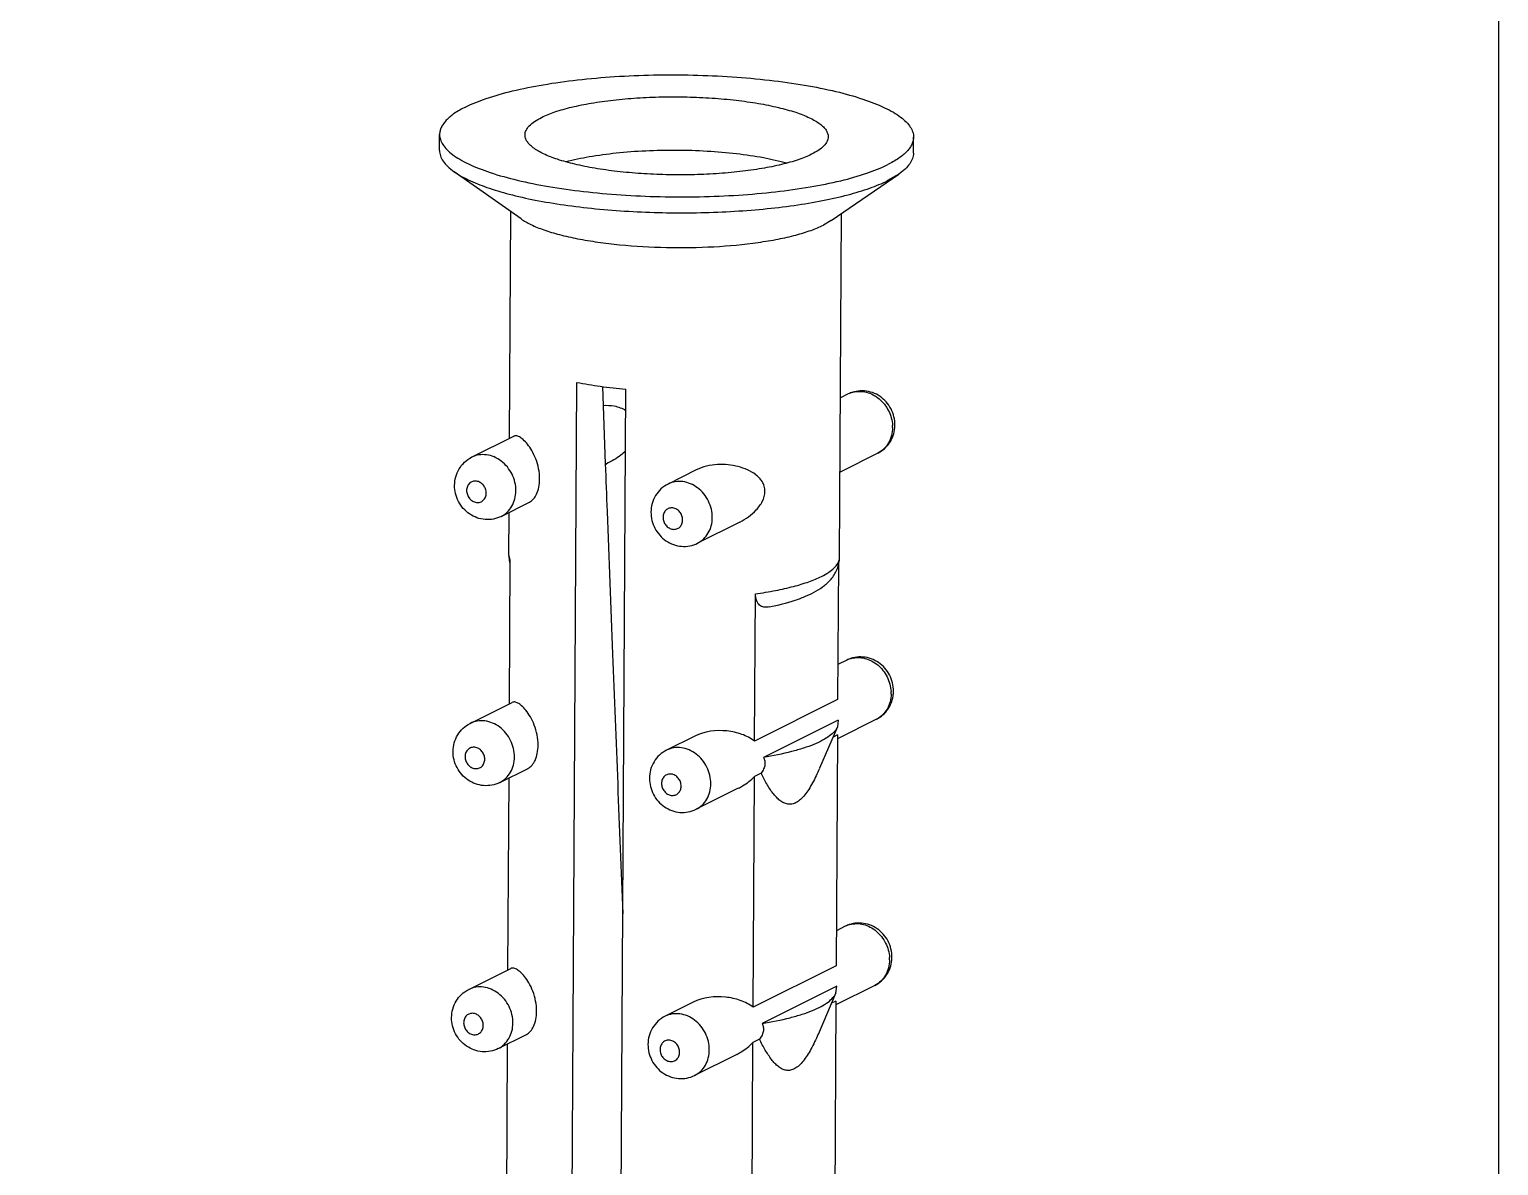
# Model space of a CAD drawing. Extents: x 0 to 1354, y 0 to 992.
# Drawn here: x 1041.9 to 1095.3, y 497.3 to 538.6 of the extents above; entities that cross this region are included whole.
import ezdxf

# ---------------------------------------------------------------- set-up
doc = ezdxf.new("R2010")
doc.units = 0
doc.header["$LTSCALE"] = 10
doc.header["$MEASUREMENT"] = 0
doc.layers.get('0').update_dxf_attribs({"linetype": 'CONTINUOUS'})
doc.layers.add('02___PRT_ALL_AXES', color=7, linetype='CONTINUOUS')

msp = doc.modelspace()

# ---------------------------------------------------------------- linework, layer by layer
at = {"color": 7, "linetype": 'Continuous'}
for p, q in [((1061.471, 467.202), (1061.8, 525.757)), ((1062.73, 525.607), (1062.836, 522.799)), ((1063.253, 466.959), (1063.582, 525.513)), ((1059.337, 519.475), (1059.376, 519.297)), ((1071.336, 519.407), (1071.337, 519.408)), ((1071.291, 513.496), (1068.579, 512.141)), ((1071.291, 513.496), (1071.262, 513.249)), ((1071.262, 513.249), (1070.611, 511.746)), ((1071.26, 512.955), (1071.1, 512.875)), ((1068.488, 511.569), (1068.247, 511.449)), ((1071.237, 503.834), (1068.525, 502.478)), ((1071.207, 503.587), (1070.557, 502.084)), ((1071.207, 503.586), (1071.237, 503.834)), ((1071.206, 503.292), (1071.045, 503.212)), ((1068.433, 501.906), (1068.192, 501.786))]:
    msp.add_line(p, q, dxfattribs=at)
msp.add_lwpolyline([(1095.253, 618.265), (1095.253, 618.265), (1095.253, 453.585), (988.62, 453.585), (988.62, 618.265)])
for centre, radius, start, end in [((1072.055, 524.534), 0.896, 105.0908, 116.5406), ((1071.995, 524.123), 1.265, 359.69, 3.3256), ((1072.139, 524.215), 1.209, 354.7318, 359.6764), ((1070.934, 519.41), 0.403, 350.753, 359.4482), ((5015.672, 668.446), 3955.515, 182.210338, 182.346963), ((1072.001, 514.871), 0.896, 105.0908, 116.5406), ((1071.941, 514.46), 1.265, 359.69, 3.3256), ((1072.085, 514.553), 1.209, 354.7318, 359.6764), ((1071.947, 505.209), 0.896, 105.0908, 116.5406), ((1071.887, 504.798), 1.265, 359.69, 3.3256), ((1072.03, 504.891), 1.209, 354.7318, 359.6764)]:
    msp.add_arc(centre, radius, start, end, dxfattribs=at)
for points, knots in [([(1060.523, 535.378), (1060.679, 535.456), (1061.038, 535.597), (1061.642, 535.766), (1062.35, 535.907), (1063.142, 536.017), (1063.997, 536.091), (1064.892, 536.128), (1065.802, 536.126), (1066.701, 536.086), (1067.564, 536.009), (1068.369, 535.897), (1069.092, 535.753), (1069.715, 535.582), (1070.159, 535.412), (1070.447, 535.262), (1070.616, 535.152), (1070.75, 535.039), (1070.848, 534.922), (1070.909, 534.801), (1070.923, 534.717), (1070.922, 534.677)], [0, 0, 0, 0, 0.047876, 0.105682, 0.172286, 0.246166, 0.325494, 0.408251, 0.492298, 0.575456, 0.65557, 0.730595, 0.798664, 0.858183, 0.907945, 0.928964, 0.947397, 0.963347, 0.977069, 0.989033, 1, 1, 1, 1]), ([(1059.923, 534.739), (1059.923, 534.796), (1059.955, 534.92), (1060.08, 535.086), (1060.275, 535.243), (1060.433, 535.333), (1060.523, 535.378)], [0, 0, 0, 0, 0.186146, 0.403765, 0.672393, 1, 1, 1, 1]), ([(1070.322, 534.039), (1070.166, 533.961), (1069.807, 533.82), (1069.203, 533.651), (1068.495, 533.51), (1067.703, 533.4), (1066.847, 533.326), (1065.953, 533.289), (1065.043, 533.291), (1064.144, 533.331), (1063.28, 533.408), (1062.476, 533.52), (1061.753, 533.664), (1061.13, 533.835), (1060.686, 534.004), (1060.398, 534.155), (1060.229, 534.265), (1060.095, 534.378), (1059.997, 534.495), (1059.936, 534.616), (1059.922, 534.699), (1059.923, 534.739)], [0, 0, 0, 0, 0.047876, 0.105682, 0.172286, 0.246166, 0.325494, 0.408251, 0.492298, 0.575456, 0.65557, 0.730595, 0.798664, 0.858183, 0.907945, 0.928964, 0.947397, 0.963347, 0.977069, 0.989033, 1, 1, 1, 1]), ([(1070.922, 534.677), (1070.922, 534.621), (1070.89, 534.497), (1070.765, 534.33), (1070.57, 534.174), (1070.411, 534.084), (1070.322, 534.039)], [0, 0, 0, 0, 0.186146, 0.403765, 0.672393, 1, 1, 1, 1]), ([(1061.407, 533.768), (1061.686, 533.843), (1062.292, 533.971), (1063.259, 534.101), (1064.315, 534.18), (1065.416, 534.202), (1066.517, 534.168), (1067.572, 534.078), (1068.538, 533.936), (1069.143, 533.802), (1069.422, 533.724)], [0, 0, 0, 0, 0.107232, 0.229385, 0.361947, 0.49986, 0.637792, 0.770408, 0.892646, 1, 1, 1, 1]), ([(1061.8, 525.757), (1062.083, 525.701), (1062.675, 525.605), (1063.272, 525.54), (1063.582, 525.513)], [0, 0, 0, 0, 0.480442, 1, 1, 1, 1]), ([(1073.348, 524.209), (1073.348, 524.31), (1073.324, 524.513), (1073.215, 524.8), (1073.041, 525.053), (1072.812, 525.257), (1072.539, 525.396), (1072.241, 525.461), (1071.937, 525.445), (1071.745, 525.38), (1071.655, 525.335)], [0, 0, 0, 0, 0.125412, 0.251172, 0.376846, 0.502211, 0.627115, 0.751613, 0.875869, 1, 1, 1, 1]), ([(1071.822, 525.399), (1071.9, 525.42), (1072.066, 525.441), (1072.317, 525.408), (1072.56, 525.314), (1072.859, 525.112), (1073.148, 524.743), (1073.248, 524.379), (1073.258, 524.196)], [0, 0, 0, 0, 0.114836, 0.232873, 0.355003, 0.481207, 0.740523, 1, 1, 1, 1]), ([(1073.261, 524.116), (1073.26, 524.017), (1073.236, 523.823), (1073.129, 523.556), (1072.958, 523.335), (1072.808, 523.228), (1072.728, 523.188)], [0, 0, 0, 0, 0.263055, 0.516338, 0.760765, 1, 1, 1, 1]), ([(1072.728, 523.188), (1072.813, 523.231), (1072.974, 523.34), (1073.164, 523.559), (1073.293, 523.819), (1073.334, 524.009), (1073.343, 524.104)], [0, 0, 0, 0, 0.249382, 0.499005, 0.749051, 1, 1, 1, 1]), ([(1057.367, 522.018), (1057.367, 522.123), (1057.396, 522.333), (1057.52, 522.625), (1057.719, 522.871), (1057.893, 522.992), (1057.986, 523.039)], [0, 0, 0, 0, 0.250995, 0.501131, 0.75069, 1, 1, 1, 1]), ([(1059.592, 521.819), (1059.593, 521.922), (1059.568, 522.13), (1059.462, 522.426), (1059.291, 522.691), (1059.069, 522.907), (1058.809, 523.06), (1058.528, 523.138), (1058.245, 523.136), (1058.067, 523.079), (1057.986, 523.039)], [0, 0, 0, 0, 0.129452, 0.261225, 0.393028, 0.522644, 0.64831, 0.769235, 0.885889, 1, 1, 1, 1]), ([(1062.836, 522.799), (1062.858, 522.223), (1062.945, 519.92), (1063.033, 517.617), (1063.1, 515.889)], [0, 0, 0, 0, 0.250045, 1, 1, 1, 1]), ([(1059.06, 520.892), (1058.97, 520.847), (1058.777, 520.782), (1058.473, 520.766), (1058.175, 520.831), (1057.903, 520.971), (1057.673, 521.174), (1057.499, 521.427), (1057.39, 521.714), (1057.366, 521.917), (1057.367, 522.018)], [0, 0, 0, 0, 0.124127, 0.248393, 0.372911, 0.497834, 0.623207, 0.748877, 0.874606, 1, 1, 1, 1]), ([(1058.516, 521.735), (1058.516, 521.786), (1058.498, 521.89), (1058.421, 522.027), (1058.305, 522.129), (1058.166, 522.18), (1058.023, 522.17), (1057.901, 522.098), (1057.821, 521.978), (1057.803, 521.881), (1057.803, 521.832)], [0, 0, 0, 0, 0.132221, 0.266287, 0.3971, 0.521214, 0.638908, 0.75451, 0.873784, 1, 1, 1, 1]), ([(1065.113, 522.065), (1065.02, 522.019), (1064.846, 521.898), (1064.647, 521.652), (1064.522, 521.36), (1064.494, 521.15), (1064.493, 521.045)], [0, 0, 0, 0, 0.249297, 0.498858, 0.749004, 1, 1, 1, 1]), ([(1066.719, 520.846), (1066.719, 520.948), (1066.695, 521.157), (1066.588, 521.452), (1066.418, 521.717), (1066.196, 521.934), (1065.936, 522.086), (1065.655, 522.165), (1065.372, 522.162), (1065.194, 522.106), (1065.113, 522.065)], [0, 0, 0, 0, 0.129452, 0.261225, 0.393028, 0.522644, 0.64831, 0.769235, 0.885889, 1, 1, 1, 1]), ([(1057.803, 521.832), (1057.803, 521.781), (1057.821, 521.677), (1057.898, 521.54), (1058.014, 521.439), (1058.153, 521.387), (1058.296, 521.397), (1058.418, 521.469), (1058.498, 521.59), (1058.516, 521.686), (1058.516, 521.735)], [0, 0, 0, 0, 0.132218, 0.266286, 0.397099, 0.521214, 0.638908, 0.754512, 0.873786, 1, 1, 1, 1]), ([(1059.06, 520.892), (1059.14, 520.932), (1059.29, 521.038), (1059.461, 521.259), (1059.567, 521.527), (1059.591, 521.721), (1059.592, 521.819)], [0, 0, 0, 0, 0.239235, 0.483662, 0.736945, 1, 1, 1, 1]), ([(1064.493, 521.045), (1064.493, 520.944), (1064.517, 520.74), (1064.626, 520.453), (1064.8, 520.2), (1065.03, 519.997), (1065.302, 519.857), (1065.6, 519.792), (1065.904, 519.808), (1066.097, 519.874), (1066.186, 519.918)], [0, 0, 0, 0, 0.125412, 0.251172, 0.376846, 0.502211, 0.627115, 0.751613, 0.875869, 1, 1, 1, 1]), ([(1065.643, 520.761), (1065.643, 520.813), (1065.624, 520.917), (1065.547, 521.053), (1065.432, 521.155), (1065.292, 521.206), (1065.15, 521.196), (1065.027, 521.124), (1064.948, 521.004), (1064.93, 520.908), (1064.93, 520.859)], [0, 0, 0, 0, 0.132221, 0.266287, 0.3971, 0.521213, 0.638907, 0.75451, 0.873784, 1, 1, 1, 1]), ([(1064.93, 520.859), (1064.93, 520.807), (1064.948, 520.703), (1065.025, 520.567), (1065.141, 520.465), (1065.28, 520.414), (1065.423, 520.424), (1065.545, 520.496), (1065.625, 520.616), (1065.642, 520.712), (1065.643, 520.761)], [0, 0, 0, 0, 0.132218, 0.266286, 0.397099, 0.521213, 0.638908, 0.754512, 0.873786, 1, 1, 1, 1]), ([(1066.186, 519.918), (1066.266, 519.958), (1066.417, 520.065), (1066.587, 520.286), (1066.694, 520.553), (1066.718, 520.747), (1066.719, 520.846)], [0, 0, 0, 0, 0.239235, 0.483662, 0.736945, 1, 1, 1, 1]), ([(1059.337, 519.475), (1059.337, 519.45), (1059.339, 519.351), (1059.355, 519.253), (1059.373, 519.181)], [0, 0, 0, 0, 0.252143, 1, 1, 1, 1]), ([(1068.79, 517.604), (1069.106, 517.669), (1069.56, 517.782), (1070.12, 517.991), (1070.479, 518.165), (1070.746, 518.341), (1070.935, 518.507), (1071.063, 518.65), (1071.175, 518.812), (1071.264, 518.994), (1071.322, 519.195), (1071.336, 519.336), (1071.337, 519.408)], [0, 0, 0, 0, 0.288312, 0.415173, 0.53242, 0.643892, 0.699359, 0.755883, 0.814419, 0.874527, 0.936015, 1, 1, 1, 1]), ([(1070.682, 518.712), (1070.772, 518.757), (1070.933, 518.847), (1071.135, 519.003), (1071.273, 519.166), (1071.322, 519.288), (1071.331, 519.346)], [0, 0, 0, 0, 0.321918, 0.590636, 0.812163, 1, 1, 1, 1]), ([(1068.284, 518.08), (1068.529, 518.114), (1068.993, 518.19), (1069.642, 518.335), (1070.201, 518.502), (1070.535, 518.638), (1070.682, 518.712)], [0, 0, 0, 0, 0.297801, 0.566552, 0.801709, 1, 1, 1, 1]), ([(1068.79, 517.604), (1068.736, 517.593), (1068.654, 517.585), (1068.547, 517.604), (1068.469, 517.639), (1068.396, 517.7), (1068.334, 517.794), (1068.292, 517.925), (1068.284, 518.025), (1068.284, 518.08)], [0, 0, 0, 0, 0.197471, 0.294643, 0.394971, 0.505331, 0.636215, 0.799643, 1, 1, 1, 1]), ([(1073.294, 514.546), (1073.294, 514.647), (1073.27, 514.851), (1073.161, 515.138), (1072.987, 515.391), (1072.757, 515.594), (1072.485, 515.734), (1072.187, 515.799), (1071.883, 515.783), (1071.69, 515.717), (1071.601, 515.673)], [0, 0, 0, 0, 0.125412, 0.251172, 0.376846, 0.502211, 0.627115, 0.751613, 0.875869, 1, 1, 1, 1]), ([(1071.768, 515.736), (1071.846, 515.757), (1072.011, 515.779), (1072.262, 515.746), (1072.506, 515.652), (1072.805, 515.45), (1073.094, 515.081), (1073.193, 514.716), (1073.204, 514.533)], [0, 0, 0, 0, 0.114836, 0.232873, 0.355003, 0.481207, 0.740523, 1, 1, 1, 1]), ([(1073.206, 514.453), (1073.206, 514.355), (1073.182, 514.161), (1073.075, 513.893), (1072.904, 513.672), (1072.754, 513.566), (1072.674, 513.526)], [0, 0, 0, 0, 0.263055, 0.516338, 0.760765, 1, 1, 1, 1]), ([(1072.674, 513.526), (1072.759, 513.569), (1072.92, 513.677), (1073.11, 513.896), (1073.239, 514.156), (1073.28, 514.346), (1073.288, 514.442)], [0, 0, 0, 0, 0.249382, 0.499005, 0.749051, 1, 1, 1, 1]), ([(1059.538, 512.157), (1059.538, 512.26), (1059.514, 512.468), (1059.407, 512.764), (1059.237, 513.028), (1059.015, 513.245), (1058.755, 513.398), (1058.474, 513.476), (1058.191, 513.474), (1058.013, 513.417), (1057.932, 513.376)], [0, 0, 0, 0, 0.129452, 0.261225, 0.393028, 0.522644, 0.64831, 0.769235, 0.885889, 1, 1, 1, 1]), ([(1057.312, 512.356), (1057.313, 512.461), (1057.341, 512.671), (1057.466, 512.963), (1057.665, 513.209), (1057.839, 513.33), (1057.932, 513.376)], [0, 0, 0, 0, 0.250995, 0.501131, 0.75069, 1, 1, 1, 1]), ([(1071.262, 513.249), (1071.235, 513.188), (1071.149, 513.064), (1070.963, 512.903), (1070.71, 512.749), (1070.394, 512.603), (1070.017, 512.467), (1069.41, 512.293), (1068.922, 512.196), (1068.579, 512.141)], [0, 0, 0, 0, 0.067093, 0.148632, 0.247368, 0.364165, 0.498856, 0.650665, 1, 1, 1, 1]), ([(1058.462, 512.072), (1058.462, 512.124), (1058.443, 512.228), (1058.366, 512.365), (1058.251, 512.466), (1058.111, 512.517), (1057.969, 512.507), (1057.846, 512.435), (1057.767, 512.315), (1057.749, 512.219), (1057.749, 512.17)], [0, 0, 0, 0, 0.132221, 0.266287, 0.3971, 0.521214, 0.638908, 0.75451, 0.873784, 1, 1, 1, 1]), ([(1065.059, 512.403), (1064.966, 512.356), (1064.792, 512.236), (1064.593, 511.989), (1064.468, 511.697), (1064.44, 511.487), (1064.439, 511.382)], [0, 0, 0, 0, 0.249297, 0.498858, 0.749004, 1, 1, 1, 1]), ([(1066.664, 511.183), (1066.665, 511.286), (1066.641, 511.494), (1066.534, 511.79), (1066.364, 512.055), (1066.142, 512.271), (1065.882, 512.424), (1065.6, 512.502), (1065.317, 512.5), (1065.14, 512.443), (1065.059, 512.403)], [0, 0, 0, 0, 0.129452, 0.261225, 0.393028, 0.522644, 0.64831, 0.769235, 0.885889, 1, 1, 1, 1]), ([(1059.005, 511.229), (1058.916, 511.185), (1058.723, 511.119), (1058.419, 511.104), (1058.121, 511.169), (1057.849, 511.308), (1057.619, 511.511), (1057.445, 511.764), (1057.336, 512.051), (1057.312, 512.255), (1057.312, 512.356)], [0, 0, 0, 0, 0.124127, 0.248393, 0.372911, 0.497834, 0.623207, 0.748877, 0.874606, 1, 1, 1, 1]), ([(1057.749, 512.17), (1057.749, 512.119), (1057.767, 512.014), (1057.844, 511.878), (1057.96, 511.776), (1058.099, 511.725), (1058.242, 511.735), (1058.364, 511.807), (1058.444, 511.927), (1058.461, 512.024), (1058.462, 512.072)], [0, 0, 0, 0, 0.132221, 0.266287, 0.397099, 0.521213, 0.638907, 0.75451, 0.873783, 1, 1, 1, 1]), ([(1059.005, 511.229), (1059.085, 511.27), (1059.236, 511.376), (1059.406, 511.597), (1059.513, 511.864), (1059.537, 512.058), (1059.538, 512.157)], [0, 0, 0, 0, 0.239235, 0.483662, 0.736945, 1, 1, 1, 1]), ([(1068.579, 512.141), (1068.598, 512.102), (1068.627, 512.015), (1068.633, 511.87), (1068.586, 511.713), (1068.525, 511.616), (1068.488, 511.569)], [0, 0, 0, 0, 0.211628, 0.441488, 0.704517, 1, 1, 1, 1]), ([(1064.439, 511.382), (1064.438, 511.281), (1064.463, 511.078), (1064.572, 510.79), (1064.746, 510.538), (1064.975, 510.334), (1065.247, 510.195), (1065.545, 510.13), (1065.85, 510.146), (1066.042, 510.211), (1066.132, 510.256)], [0, 0, 0, 0, 0.125412, 0.251172, 0.376846, 0.502211, 0.627115, 0.751613, 0.875869, 1, 1, 1, 1]), ([(1065.588, 511.099), (1065.589, 511.15), (1065.57, 511.254), (1065.493, 511.391), (1065.377, 511.493), (1065.238, 511.544), (1065.095, 511.534), (1064.973, 511.462), (1064.893, 511.342), (1064.876, 511.245), (1064.876, 511.196)], [0, 0, 0, 0, 0.132221, 0.266287, 0.3971, 0.521213, 0.638907, 0.75451, 0.873784, 1, 1, 1, 1]), ([(1070.607, 511.736), (1070.53, 511.558), (1070.409, 511.301), (1070.224, 510.984), (1070.081, 510.782), (1069.932, 510.618), (1069.776, 510.5), (1069.614, 510.437), (1069.454, 510.434), (1069.304, 510.485), (1069.166, 510.575), (1069.037, 510.695), (1068.871, 510.893), (1068.683, 511.185), (1068.552, 511.436), (1068.488, 511.569)], [0, 0, 0, 0, 0.173088, 0.253249, 0.32715, 0.393191, 0.45041, 0.49991, 0.545213, 0.590633, 0.638989, 0.691185, 0.747191, 0.868709, 1, 1, 1, 1]), ([(1064.876, 511.196), (1064.875, 511.145), (1064.894, 511.041), (1064.971, 510.904), (1065.086, 510.803), (1065.226, 510.752), (1065.369, 510.761), (1065.491, 510.833), (1065.571, 510.954), (1065.588, 511.05), (1065.588, 511.099)], [0, 0, 0, 0, 0.132222, 0.266288, 0.3971, 0.521214, 0.638908, 0.754511, 0.873784, 1, 1, 1, 1]), ([(1066.132, 510.256), (1066.212, 510.296), (1066.362, 510.402), (1066.533, 510.623), (1066.64, 510.891), (1066.664, 511.085), (1066.664, 511.183)], [0, 0, 0, 0, 0.239235, 0.483662, 0.736945, 1, 1, 1, 1]), ([(1073.239, 504.884), (1073.24, 504.985), (1073.215, 505.189), (1073.107, 505.476), (1072.932, 505.729), (1072.703, 505.932), (1072.431, 506.071), (1072.133, 506.136), (1071.829, 506.12), (1071.636, 506.055), (1071.546, 506.01)], [0, 0, 0, 0, 0.125412, 0.251172, 0.376846, 0.502211, 0.627115, 0.751613, 0.875869, 1, 1, 1, 1]), ([(1071.713, 506.074), (1071.792, 506.095), (1071.957, 506.116), (1072.208, 506.084), (1072.451, 505.989), (1072.751, 505.788), (1073.039, 505.418), (1073.139, 505.054), (1073.15, 504.871)], [0, 0, 0, 0, 0.114836, 0.232873, 0.355003, 0.481207, 0.740523, 1, 1, 1, 1]), ([(1073.152, 504.791), (1073.151, 504.692), (1073.127, 504.498), (1073.021, 504.231), (1072.85, 504.01), (1072.699, 503.904), (1072.619, 503.863)], [0, 0, 0, 0, 0.263055, 0.516338, 0.760765, 1, 1, 1, 1]), ([(1072.619, 503.863), (1072.705, 503.906), (1072.865, 504.015), (1073.056, 504.234), (1073.185, 504.494), (1073.225, 504.684), (1073.234, 504.78)], [0, 0, 0, 0, 0.249382, 0.499005, 0.749051, 1, 1, 1, 1]), ([(1057.258, 502.694), (1057.259, 502.798), (1057.287, 503.009), (1057.412, 503.3), (1057.611, 503.547), (1057.785, 503.667), (1057.878, 503.714)], [0, 0, 0, 0, 0.250995, 0.501131, 0.75069, 1, 1, 1, 1]), ([(1059.483, 502.494), (1059.484, 502.597), (1059.46, 502.805), (1059.353, 503.101), (1059.183, 503.366), (1058.961, 503.582), (1058.701, 503.735), (1058.419, 503.814), (1058.137, 503.811), (1057.959, 503.754), (1057.878, 503.714)], [0, 0, 0, 0, 0.129452, 0.261225, 0.393028, 0.522644, 0.64831, 0.769235, 0.885889, 1, 1, 1, 1]), ([(1068.525, 502.478), (1068.867, 502.534), (1069.356, 502.631), (1069.963, 502.805), (1070.34, 502.94), (1070.656, 503.086), (1070.908, 503.24), (1071.095, 503.402), (1071.181, 503.525), (1071.207, 503.586)], [0, 0, 0, 0, 0.349335, 0.501144, 0.635835, 0.752632, 0.851368, 0.932907, 1, 1, 1, 1]), ([(1058.407, 502.41), (1058.408, 502.461), (1058.389, 502.565), (1058.312, 502.702), (1058.196, 502.804), (1058.057, 502.855), (1057.914, 502.845), (1057.792, 502.773), (1057.712, 502.653), (1057.695, 502.556), (1057.695, 502.507)], [0, 0, 0, 0, 0.132221, 0.266287, 0.3971, 0.521214, 0.638908, 0.75451, 0.873784, 1, 1, 1, 1]), ([(1066.61, 501.521), (1066.611, 501.624), (1066.586, 501.832), (1066.48, 502.128), (1066.31, 502.393), (1066.087, 502.609), (1065.827, 502.762), (1065.546, 502.84), (1065.263, 502.838), (1065.086, 502.781), (1065.005, 502.74)], [0, 0, 0, 0, 0.129452, 0.261225, 0.393028, 0.522644, 0.64831, 0.769235, 0.885889, 1, 1, 1, 1]), ([(1058.951, 501.567), (1058.861, 501.522), (1058.669, 501.457), (1058.364, 501.441), (1058.066, 501.506), (1057.794, 501.646), (1057.565, 501.849), (1057.391, 502.102), (1057.282, 502.389), (1057.257, 502.592), (1057.258, 502.694)], [0, 0, 0, 0, 0.124127, 0.248393, 0.372911, 0.497834, 0.623207, 0.748877, 0.874606, 1, 1, 1, 1]), ([(1057.695, 502.507), (1057.694, 502.456), (1057.713, 502.352), (1057.79, 502.215), (1057.905, 502.114), (1058.045, 502.063), (1058.188, 502.073), (1058.31, 502.144), (1058.39, 502.265), (1058.407, 502.361), (1058.407, 502.41)], [0, 0, 0, 0, 0.132221, 0.266287, 0.3971, 0.521214, 0.638908, 0.75451, 0.873784, 1, 1, 1, 1]), ([(1058.951, 501.567), (1059.031, 501.607), (1059.181, 501.713), (1059.352, 501.935), (1059.459, 502.202), (1059.483, 502.396), (1059.483, 502.494)], [0, 0, 0, 0, 0.239235, 0.483662, 0.736945, 1, 1, 1, 1]), ([(1065.005, 502.74), (1064.911, 502.694), (1064.737, 502.573), (1064.538, 502.327), (1064.414, 502.035), (1064.385, 501.825), (1064.385, 501.72)], [0, 0, 0, 0, 0.249297, 0.498858, 0.749004, 1, 1, 1, 1]), ([(1068.525, 502.478), (1068.544, 502.439), (1068.573, 502.353), (1068.579, 502.207), (1068.532, 502.051), (1068.47, 501.954), (1068.433, 501.906)], [0, 0, 0, 0, 0.211465, 0.441327, 0.704594, 1, 1, 1, 1]), ([(1064.385, 501.72), (1064.384, 501.619), (1064.409, 501.415), (1064.517, 501.128), (1064.691, 500.875), (1064.921, 500.672), (1065.193, 500.533), (1065.491, 500.468), (1065.795, 500.484), (1065.988, 500.549), (1066.078, 500.593)], [0, 0, 0, 0, 0.125412, 0.251172, 0.376846, 0.502211, 0.627115, 0.751613, 0.875869, 1, 1, 1, 1]), ([(1065.534, 501.437), (1065.534, 501.488), (1065.516, 501.592), (1065.439, 501.729), (1065.323, 501.83), (1065.184, 501.881), (1065.041, 501.871), (1064.919, 501.8), (1064.839, 501.679), (1064.822, 501.583), (1064.821, 501.534)], [0, 0, 0, 0, 0.132221, 0.266287, 0.3971, 0.521213, 0.638907, 0.75451, 0.873784, 1, 1, 1, 1]), ([(1070.553, 502.074), (1070.476, 501.896), (1070.355, 501.638), (1070.17, 501.321), (1070.027, 501.119), (1069.878, 500.955), (1069.722, 500.838), (1069.56, 500.774), (1069.399, 500.772), (1069.249, 500.822), (1069.111, 500.913), (1068.983, 501.033), (1068.817, 501.23), (1068.629, 501.522), (1068.498, 501.774), (1068.433, 501.906)], [0, 0, 0, 0, 0.173088, 0.253249, 0.32715, 0.393191, 0.45041, 0.49991, 0.545213, 0.590633, 0.638989, 0.691185, 0.747191, 0.868709, 1, 1, 1, 1]), ([(1064.821, 501.534), (1064.821, 501.483), (1064.84, 501.378), (1064.916, 501.242), (1065.032, 501.14), (1065.171, 501.089), (1065.314, 501.099), (1065.436, 501.171), (1065.516, 501.291), (1065.534, 501.388), (1065.534, 501.437)], [0, 0, 0, 0, 0.132221, 0.266287, 0.3971, 0.521213, 0.638907, 0.75451, 0.873784, 1, 1, 1, 1]), ([(1066.078, 500.594), (1066.158, 500.634), (1066.308, 500.74), (1066.479, 500.961), (1066.586, 501.228), (1066.609, 501.422), (1066.61, 501.521)], [0, 0, 0, 0, 0.239235, 0.483662, 0.736945, 1, 1, 1, 1])]:
    msp.add_open_spline(points, degree=3, knots=knots, dxfattribs=at)
at = {"layer": '02___PRT_ALL_AXES', "color": 7, "linetype": 'Continuous'}
for p, q in [((1056.819, 534.177), (1056.823, 534.757)), ((1074.019, 534.08), (1074.022, 534.66)), ((1059.777, 531.692), (1057.348, 533.406)), ((1071.033, 531.629), (1073.482, 533.316)), ((1073.482, 533.316), (1073.08, 533.082)), ((1059.361, 523.726), (1059.407, 531.954)), ((1071.033, 531.629), (1070.753, 531.466)), ((1071.337, 519.408), (1071.407, 531.886)), ((1071.655, 525.335), (1071.369, 525.192)), ((1057.986, 523.039), (1059.512, 523.801)), ((1072.728, 523.188), (1071.354, 522.501)), ((1062.837, 522.78), (1062.877, 522.8)), ((1066.138, 522.578), (1065.113, 522.065)), ((1059.06, 520.892), (1060.085, 521.405)), ((1059.337, 519.475), (1059.345, 521.035)), ((1067.712, 520.681), (1066.186, 519.918)), ((1059.376, 519.297), (1059.346, 514.083)), ((1071.295, 519.18), (1071.267, 514.237)), ((1068.254, 512.73), (1068.284, 518.08)), ((1071.601, 515.673), (1071.275, 515.51)), ((1057.932, 513.376), (1059.458, 514.139)), ((1071.267, 514.237), (1068.254, 512.73)), ((1072.674, 513.526), (1071.259, 512.819)), ((1066.084, 512.915), (1065.059, 512.403)), ((1071.26, 512.955), (1071.213, 504.574)), ((1059.005, 511.229), (1060.031, 511.742)), ((1059.331, 511.392), (1059.292, 504.421)), ((1068.2, 503.068), (1068.247, 511.449)), ((1067.657, 511.018), (1066.132, 510.256)), ((1071.546, 506.01), (1071.22, 505.847)), ((1057.878, 503.714), (1059.403, 504.476)), ((1071.213, 504.574), (1068.2, 503.068)), ((1072.619, 503.863), (1071.205, 503.157)), ((1066.03, 503.253), (1065.005, 502.74)), ((1071.206, 503.292), (1071.159, 494.912)), ((1058.951, 501.567), (1059.976, 502.08)), ((1059.277, 501.73), (1059.238, 494.758)), ((1068.145, 493.406), (1068.192, 501.786)), ((1067.603, 501.356), (1066.078, 500.593))]:
    msp.add_line(p, q, dxfattribs=at)
for points, knots in [([(1057.761, 535.755), (1058.005, 535.877), (1058.566, 536.098), (1059.511, 536.362), (1060.618, 536.583), (1061.857, 536.754), (1063.194, 536.87), (1064.593, 536.928), (1066.015, 536.925), (1067.421, 536.863), (1068.772, 536.742), (1070.03, 536.567), (1071.161, 536.342), (1072.134, 536.074), (1072.829, 535.809), (1073.279, 535.574), (1073.544, 535.402), (1073.753, 535.225), (1073.906, 535.042), (1074.001, 534.854), (1074.023, 534.722), (1074.022, 534.66)], [0, 0, 0, 0, 0.047876, 0.105682, 0.172286, 0.246166, 0.325494, 0.408251, 0.492298, 0.575456, 0.65557, 0.730595, 0.798664, 0.858183, 0.907945, 0.928964, 0.947397, 0.963347, 0.977069, 0.989033, 1, 1, 1, 1]), ([(1057.761, 535.755), (1057.621, 535.685), (1057.373, 535.545), (1057.107, 535.33), (1056.958, 535.151), (1056.881, 535.022), (1056.834, 534.89), (1056.823, 534.8), (1056.823, 534.757)], [0, 0, 0, 0, 0.327021, 0.59517, 0.709531, 0.813088, 0.908677, 1, 1, 1, 1]), ([(1056.823, 534.757), (1056.822, 534.694), (1056.844, 534.563), (1056.938, 534.375), (1057.092, 534.192), (1057.301, 534.015), (1057.566, 533.843), (1058.016, 533.608), (1058.711, 533.343), (1059.684, 533.075), (1060.815, 532.85), (1062.073, 532.675), (1063.424, 532.554), (1064.829, 532.491), (1066.251, 532.489), (1067.651, 532.547), (1068.988, 532.663), (1070.227, 532.834), (1071.334, 533.055), (1072.279, 533.319), (1072.84, 533.54), (1073.084, 533.662)], [0, 0, 0, 0, 0.010967, 0.022931, 0.036653, 0.052603, 0.071036, 0.092055, 0.141817, 0.201336, 0.269405, 0.34443, 0.424544, 0.507702, 0.591749, 0.674506, 0.753834, 0.827714, 0.894318, 0.952124, 1, 1, 1, 1]), ([(1074.022, 534.66), (1074.022, 534.616), (1074.011, 534.527), (1073.964, 534.395), (1073.887, 534.266), (1073.738, 534.086), (1073.472, 533.872), (1073.223, 533.732), (1073.084, 533.662)], [0, 0, 0, 0, 0.091323, 0.186912, 0.290469, 0.40483, 0.672979, 1, 1, 1, 1]), ([(1056.819, 534.177), (1056.819, 534.111), (1056.844, 533.971), (1056.95, 533.771), (1057.122, 533.578), (1057.267, 533.464), (1057.348, 533.406)], [0, 0, 0, 0, 0.205032, 0.43085, 0.692804, 1, 1, 1, 1]), ([(1074.019, 534.08), (1074.019, 534.014), (1073.992, 533.874), (1073.883, 533.676), (1073.709, 533.485), (1073.563, 533.372), (1073.482, 533.316)], [0, 0, 0, 0, 0.204979, 0.430721, 0.692643, 1, 1, 1, 1]), ([(1057.348, 533.406), (1057.509, 533.293), (1057.896, 533.08), (1058.568, 532.813), (1059.382, 532.572), (1060.321, 532.362), (1061.365, 532.188), (1062.903, 532.004), (1064.92, 531.89), (1066.955, 531.922), (1068.549, 532.041), (1069.665, 532.171), (1070.692, 532.341), (1071.61, 532.548), (1072.399, 532.785), (1072.872, 532.978), (1073.08, 533.082)], [0, 0, 0, 0, 0.036764, 0.081807, 0.134746, 0.194817, 0.260995, 0.332069, 0.483379, 0.637104, 0.711134, 0.781345, 0.846409, 0.905141, 0.956584, 1, 1, 1, 1]), ([(1059.777, 531.692), (1059.89, 531.613), (1060.159, 531.464), (1060.629, 531.278), (1061.197, 531.11), (1061.851, 530.964), (1062.58, 530.842), (1063.653, 530.714), (1065.06, 530.634), (1066.742, 530.661), (1068.097, 530.785), (1069.087, 530.949), (1069.727, 531.093), (1070.278, 531.259), (1070.608, 531.393), (1070.753, 531.466)], [0, 0, 0, 0, 0.036768, 0.08181, 0.13475, 0.194824, 0.261005, 0.332079, 0.483396, 0.637126, 0.781338, 0.846404, 0.905137, 0.956585, 1, 1, 1, 1]), ([(1062.752, 524.921), (1062.888, 524.93), (1063.177, 524.919), (1063.455, 524.819), (1063.581, 524.737)], [0, 0, 0, 0, 0.477502, 1, 1, 1, 1]), ([(1060.452, 522.249), (1060.453, 522.373), (1060.428, 522.621), (1060.327, 522.968), (1060.185, 523.268), (1060.027, 523.503), (1059.873, 523.67), (1059.749, 523.763), (1059.66, 523.803), (1059.604, 523.817), (1059.554, 523.817), (1059.524, 523.807), (1059.511, 523.801)], [0, 0, 0, 0, 0.188931, 0.376116, 0.546808, 0.691114, 0.805487, 0.891181, 0.924681, 0.953034, 0.977535, 1, 1, 1, 1]), ([(1063.574, 523.263), (1063.519, 523.211), (1063.305, 523.03), (1063.06, 522.891), (1062.877, 522.8)], [0, 0, 0, 0, 0.268315, 1, 1, 1, 1]), ([(1068.63, 521.801), (1068.63, 521.864), (1068.612, 521.989), (1068.536, 522.155), (1068.426, 522.293), (1068.252, 522.446), (1067.996, 522.591), (1067.656, 522.708), (1067.289, 522.773), (1066.771, 522.785), (1066.373, 522.695), (1066.136, 522.576)], [0, 0, 0, 0, 0.064032, 0.124564, 0.182987, 0.240724, 0.357119, 0.477362, 0.602344, 0.732015, 1, 1, 1, 1]), ([(1060.082, 521.403), (1060.198, 521.461), (1060.34, 521.653), (1060.433, 521.957), (1060.452, 522.148), (1060.452, 522.249)], [0, 0, 0, 0, 0.406659, 0.683747, 1, 1, 1, 1]), ([(1067.715, 520.683), (1067.826, 520.738), (1068.039, 520.868), (1068.276, 521.074), (1068.437, 521.268), (1068.572, 521.483), (1068.629, 521.674), (1068.63, 521.801)], [0, 0, 0, 0, 0.246451, 0.494856, 0.620728, 0.747907, 1, 1, 1, 1]), ([(1060.398, 512.587), (1060.399, 512.711), (1060.373, 512.959), (1060.273, 513.306), (1060.131, 513.605), (1059.973, 513.84), (1059.819, 514.007), (1059.694, 514.1), (1059.606, 514.14), (1059.55, 514.154), (1059.5, 514.154), (1059.47, 514.145), (1059.457, 514.138)], [0, 0, 0, 0, 0.188909, 0.376073, 0.546755, 0.691062, 0.805447, 0.891159, 0.924667, 0.953028, 0.977533, 1, 1, 1, 1]), ([(1068.254, 512.73), (1068.116, 512.839), (1067.873, 512.96), (1067.526, 513.059), (1066.955, 513.153), (1066.434, 513.09), (1066.082, 512.914)], [0, 0, 0, 0, 0.232176, 0.353206, 0.477865, 1, 1, 1, 1]), ([(1060.027, 511.74), (1060.144, 511.798), (1060.286, 511.991), (1060.379, 512.295), (1060.397, 512.486), (1060.398, 512.587)], [0, 0, 0, 0, 0.406665, 0.683746, 1, 1, 1, 1]), ([(1067.661, 511.02), (1067.715, 511.047), (1067.927, 511.164), (1068.122, 511.316), (1068.247, 511.449)], [0, 0, 0, 0, 0.249257, 1, 1, 1, 1]), ([(1060.344, 502.924), (1060.344, 503.049), (1060.319, 503.296), (1060.219, 503.643), (1060.077, 503.943), (1059.919, 504.178), (1059.764, 504.345), (1059.64, 504.438), (1059.551, 504.478), (1059.496, 504.492), (1059.446, 504.492), (1059.416, 504.483), (1059.403, 504.476)], [0, 0, 0, 0, 0.188909, 0.376073, 0.546755, 0.691062, 0.805447, 0.891159, 0.924667, 0.953028, 0.977533, 1, 1, 1, 1]), ([(1068.2, 503.068), (1068.062, 503.176), (1067.818, 503.298), (1067.471, 503.397), (1066.9, 503.49), (1066.38, 503.428), (1066.027, 503.251)], [0, 0, 0, 0, 0.232176, 0.353206, 0.477865, 1, 1, 1, 1]), ([(1059.973, 502.078), (1060.089, 502.136), (1060.231, 502.328), (1060.325, 502.632), (1060.343, 502.823), (1060.344, 502.924)], [0, 0, 0, 0, 0.406665, 0.683746, 1, 1, 1, 1]), ([(1067.606, 501.358), (1067.66, 501.385), (1067.873, 501.502), (1068.067, 501.654), (1068.192, 501.786)], [0, 0, 0, 0, 0.249257, 1, 1, 1, 1])]:
    msp.add_open_spline(points, degree=3, knots=knots, dxfattribs=at)

doc.saveas('drawing.dxf')
